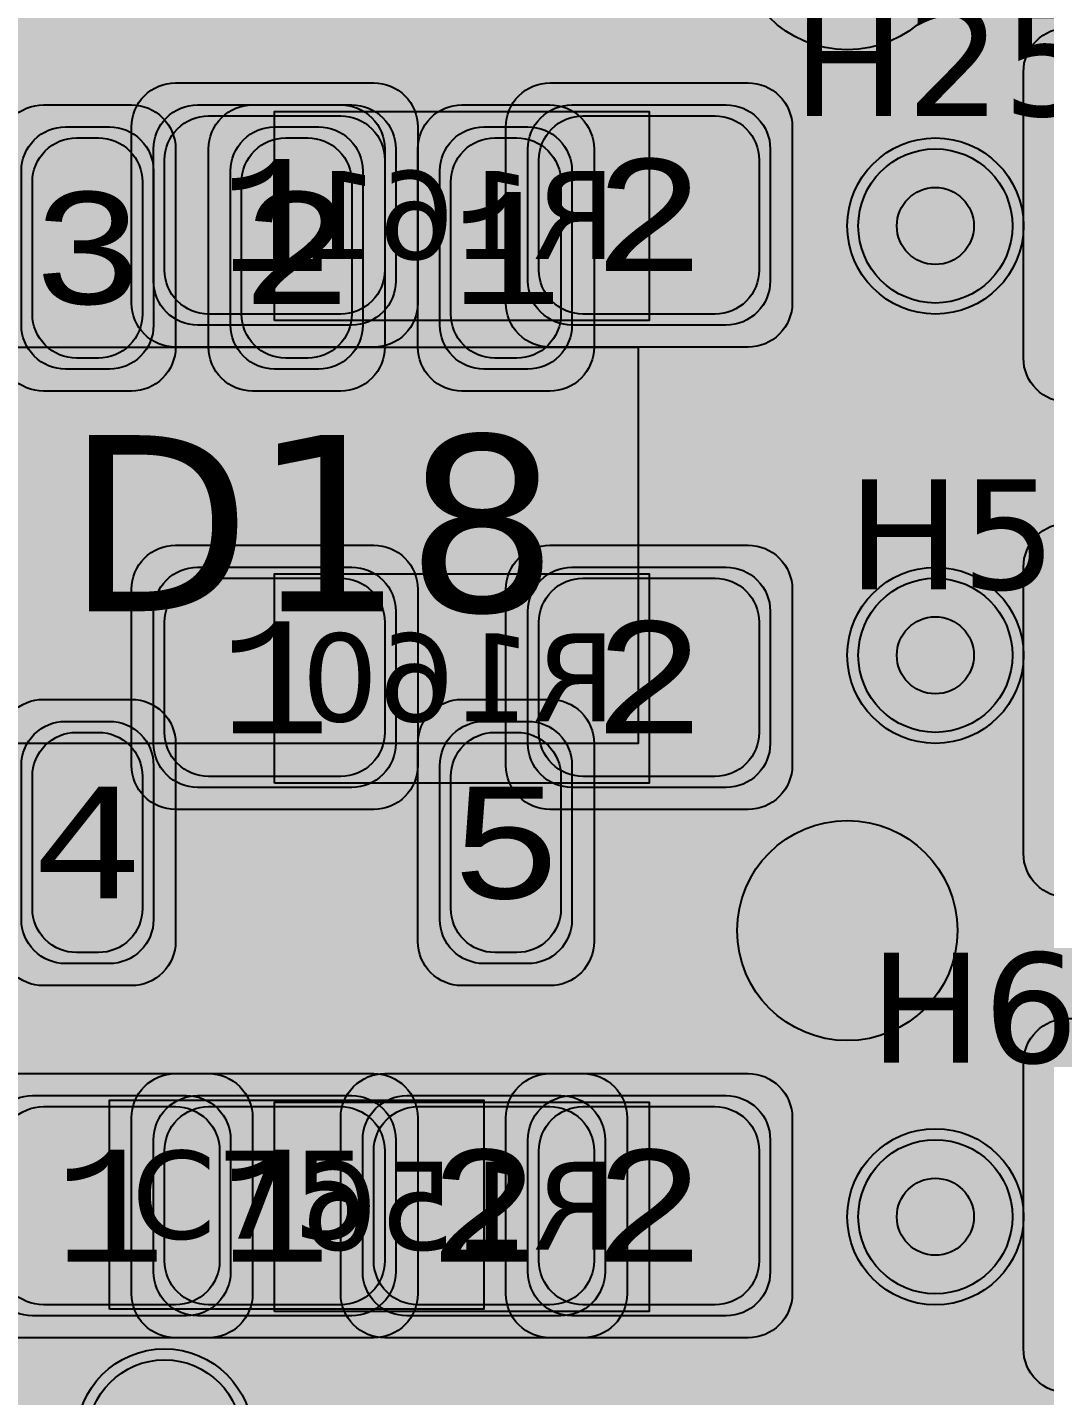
# Model space of a CAD drawing. Extents: x -28 to 199, y -61 to 255.
# Drawn here: x 161.28 to 165.9, y 161.89 to 168.1 of the extents above; entities that cross this region are included whole.
import ezdxf
from ezdxf.enums import TextEntityAlignment as Align

# ---------------------------------------------------------------- set-up
doc = ezdxf.new("R2010")
doc.units = 0
doc.header["$MEASUREMENT"] = 0
for name, color, linetype in [('ASSEMBLY_OUTLINES_BTM', 191, 'CONTINUOUS'), ('ASSEMBLY_OUTLINES_TOP', 102, 'CONTINUOUS'), ('ASSEMBLY_PART_NUMBERS_BTM', 191, 'CONTINUOUS'), ('ASSEMBLY_PART_NUMBERS_TOP', 102, 'CONTINUOUS'), ('ASSEMBLY_REF_DES_BTM', 191, 'CONTINUOUS'), ('ASSEMBLY_REF_DES_TOP', 102, 'CONTINUOUS'), ('DRILL_DRAWING', 21, 'CONTINUOUS'), ('GENERATED_SILKSCREEN_BTM', 255, 'CONTINUOUS'), ('GENERATED_SILKSCREEN_TOP', 140, 'CONTINUOUS'), ('MOUNTING_HOLES_LAYER_2', 42, 'CONTINUOUS'), ('MOUNTING_HOLES_LAYER_3', 42, 'CONTINUOUS'), ('MOUNTING_HOLES_LAYER_BOT21', 42, 'CONTINUOUS'), ('MOUNTING_HOLES_LAYER_TOP', 42, 'CONTINUOUS'), ('PART_PADS_SMD_BTM', 10, 'CONTINUOUS'), ('PART_PADS_SMD_TOP', 150, 'CONTINUOUS'), ('PIN_NUMBERS_BTM', 8, 'CONTINUOUS'), ('PIN_NUMBERS_TOP', 8, 'CONTINUOUS'), ('PLACEMENT_OUTLINES_BTM', 222, 'CONTINUOUS'), ('PLACEMENT_OUTLINES_TOP', 130, 'CONTINUOUS'), ('PLANE_SHAPES_LAYER_2', 230, 'CONTINUOUS'), ('PLANE_SHAPES_LAYER_3', 81, 'CONTINUOUS'), ('SILKSCREEN_OUTLINES_BTM', 211, 'CONTINUOUS'), ('SILKSCREEN_OUTLINES_TOP', 150, 'CONTINUOUS'), ('SOLDERMASK_PADS_BTM', 12, 'CONTINUOUS'), ('SOLDERMASK_PADS_TOP', 180, 'CONTINUOUS'), ('SOLDERPASTE_PADS_BTM', 12, 'CONTINUOUS'), ('SOLDERPASTE_PADS_TOP', 180, 'CONTINUOUS'), ('TRACES_LAYER_2', 230, 'CONTINUOUS'), ('TRACES_LAYER_BOTTOM', 10, 'CONTINUOUS'), ('TRACES_LAYER_TOP', 150, 'CONTINUOUS'), ('VIA_HOLES_LAYER_2', 30, 'CONTINUOUS'), ('VIA_HOLES_LAYER_3', 30, 'CONTINUOUS'), ('VIA_HOLES_LAYER_BOTTOM', 30, 'CONTINUOUS'), ('VIA_HOLES_LAYER_TOP', 30, 'CONTINUOUS'), ('VIA_PADS_LAYER_2', 230, 'CONTINUOUS'), ('VIA_PADS_LAYER_3', 81, 'CONTINUOUS'), ('VIA_PADS_LAYER_BOTTOM', 10, 'CONTINUOUS'), ('VIA_PADS_LAYER_TOP', 150, 'CONTINUOUS')]:
    doc.layers.add(name, color=color, linetype=linetype)
doc.styles.add('COURIER_NEW', font='COUR.TTF')
doc.styles.add('VERDANA', font='verdana.TTF')
doc.styles.add('VERIBEST_GERBER_0', font='txt')

msp = doc.modelspace()

# ---------------------------------------------------------------- hatches: boundary and pattern name
at = {"layer": 'MOUNTING_HOLES_LAYER_2'}
h = msp.add_hatch(color=256, dxfattribs=at)
edge = h.paths.add_edge_path()
edge.add_arc((165, 168.5), 0.5, 0, 360)
h = msp.add_hatch(color=256, dxfattribs=at)
edge = h.paths.add_edge_path()
edge.add_arc((165, 164), 0.5, 0, 360)
at = {"layer": 'MOUNTING_HOLES_LAYER_3'}
h = msp.add_hatch(color=256, dxfattribs=at)
edge = h.paths.add_edge_path()
edge.add_arc((165, 168.5), 0.5, 0, 360)
h = msp.add_hatch(color=256, dxfattribs=at)
edge = h.paths.add_edge_path()
edge.add_arc((165, 164), 0.5, 0, 360)
at = {"layer": 'MOUNTING_HOLES_LAYER_BOT21'}
h = msp.add_hatch(color=256, dxfattribs=at)
edge = h.paths.add_edge_path()
edge.add_arc((165, 168.5), 0.5, 0, 360)
h = msp.add_hatch(color=256, dxfattribs=at)
edge = h.paths.add_edge_path()
edge.add_arc((165, 164), 0.5, 0, 360)
at = {"layer": 'MOUNTING_HOLES_LAYER_TOP'}
h = msp.add_hatch(color=256, dxfattribs=at)
edge = h.paths.add_edge_path()
edge.add_arc((165, 168.5), 0.5, 0, 360)
h = msp.add_hatch(color=256, dxfattribs=at)
edge = h.paths.add_edge_path()
edge.add_arc((165, 164), 0.5, 0, 360)
at = {"layer": 'PLANE_SHAPES_LAYER_2'}
h = msp.add_hatch(color=256, dxfattribs=at)
h.paths.add_polyline_path([(169.5, 129.25), (149.5, 129.25), (142.25, 122), (142.25, 90.5), (147.5, 90.5), (147.5, 80), (154, 80), (154, 69.25), (131.75, 69.25), (131.75, 73.25), (121.25, 73.25), (121.25, 81), (110.5, 81), (110.5, 125.75), (106.5, 125.75), (106.5, 128.75), (93.5, 128.75), (93.5, 120.25), (91.75, 120.25), (91.75, 121.5), (80, 121.5), (80, 118.25), (73.25, 118.25), (73.25, 124.5), (67.5, 124.5), (67.5, 128), (57.75, 128), (57.75, 120.25), (55.25, 120.25), (55.25, 121.5), (47.5, 121.5), (47.5, 119), (35, 119), (35, 134.75), (32.75, 134.75), (32.75, 159.75), (29.25, 159.75), (29.25, 175.25), (22.5, 175.25), (22.5, 195.25), (17.25, 195.25), (17.25, 198), (22.5, 198), (22.5, 216.5), (40.25, 216.5), (40.25, 235.5), (54.5, 235.5), (54.5, 254), (87.25, 254), (87.25, 236.25), (86.25, 236.25), (86.25, 228.75), (81, 228.75), (81, 218.75), (95.25, 218.75), (95.25, 194.5), (87, 194.5), (87, 172), (131.1, 172), (131.1, 208.75), (115.5, 208.75), (115.5, 213.75), (106.75, 213.75), (106.75, 218.75), (110.25, 222.25), (110.25, 226.25), (142.5, 226.25), (142.5, 221.5), (160.5, 221.5), (160.5, 240.75), (169.5, 240.75)])
h.paths.add_polyline_path([(35.5, 149.5), (41.75, 149.5), (41.75, 152), (39.25, 152), (39.25, 154), (37.75, 154), (37.75, 152), (35.5, 152)], flags=16)
h.paths.add_polyline_path([(37.5, 125.75), (37.5, 128.75), (42.75, 128.75), (42.75, 125.75)], flags=16)
h.paths.add_polyline_path([(52, 127.75), (52, 130.75), (54.25, 130.75), (54.25, 127.75)], flags=16)
h.paths.add_polyline_path([(50.75, 219.5), (50.75, 226.5), (71.75, 226.5), (71.75, 219.5)], flags=16)
h.paths.add_polyline_path([(66.5, 150.75), (66.5, 177.5), (72.25, 177.5), (72.25, 150.75)], flags=16)
h.paths.add_polyline_path([(47.25, 185.25), (73, 185.25), (73, 188.25), (70.25, 188.25), (70.25, 191), (47.25, 191)], flags=16)
h.paths.add_polyline_path([(84.5, 208), (84.5, 212.75), (85, 212.75), (85, 208)], flags=16)
h.paths.add_polyline_path([(61.5, 137.25), (87.75, 137.25), (87.75, 140.5), (84.75, 140.5), (84.75, 143), (61.5, 143)], flags=16)
h.paths.add_polyline_path([(88.75, 127), (88.75, 130), (91, 130), (91, 127)], flags=16)
h.paths.add_polyline_path([(85.5, 130.25), (85.5, 132.5), (91, 132.5), (91, 130.25)], flags=16)
h.paths.add_polyline_path([(108.75, 142.25), (135.75, 142.25), (135.75, 145.75), (132.25, 145.75), (132.25, 149), (108.75, 149)], flags=16)
h.paths.add_polyline_path([(114.25, 126.75), (140.75, 126.75), (140.75, 129.75), (137.25, 129.75), (137.25, 133), (114.25, 133)], flags=16)
h.paths.add_polyline_path([(155.25, 180.25), (166.25, 180.25), (166.25, 186.25), (152.25, 186.25), (152.25, 183), (155.25, 183)], flags=16)
at = {"layer": 'PLANE_SHAPES_LAYER_3'}
h = msp.add_hatch(color=256, dxfattribs=at)
h.paths.add_polyline_path([(169.5, 129.25), (149.5, 129.25), (142.25, 122), (142.25, 90.5), (147.5, 90.5), (147.5, 80), (154, 80), (154, 69.25), (131.75, 69.25), (131.75, 73.25), (121.25, 73.25), (121.25, 81), (110.5, 81), (110.5, 125.75), (106.5, 125.75), (106.5, 128.75), (93.5, 128.75), (93.5, 120.25), (91.75, 120.25), (91.75, 121.5), (80, 121.5), (80, 118.25), (73.25, 118.25), (73.25, 124.5), (67.5, 124.5), (67.5, 127.75), (58.25, 127.75), (58.25, 130.25), (88.75, 130.25), (88.75, 127), (91, 127), (91, 132.5), (55, 132.5), (55, 131.25), (52, 131.25), (52, 127.75), (55, 127.75), (55, 127.25), (57.75, 127.25), (57.75, 120.25), (55.25, 120.25), (55.25, 121.5), (47.5, 121.5), (47.5, 119), (35, 119), (35, 134.75), (32.75, 134.75), (32.75, 159.75), (29.25, 159.75), (29.25, 175.25), (22.5, 175.25), (22.5, 195.25), (17.25, 195.25), (17.25, 198), (22.5, 198), (22.5, 216.5), (40.25, 216.5), (40.25, 235.5), (54.5, 235.5), (54.5, 254), (87.25, 254), (87.25, 236.25), (86.25, 236.25), (86.25, 228.75), (81, 228.75), (81, 218.75), (95.25, 218.75), (95.25, 194.5), (87, 194.5), (87, 172), (131.1, 172), (131.1, 208.75), (115.5, 208.75), (115.5, 213.75), (106.75, 213.75), (106.75, 218.75), (110.25, 222.25), (110.25, 226.25), (142.5, 226.25), (142.5, 221.5), (160.5, 221.5), (160.5, 240.75), (169.5, 240.75)])
h.paths.add_polyline_path([(35.5, 149.5), (41.75, 149.5), (41.75, 152), (39.25, 152), (39.25, 154), (37.75, 154), (37.75, 152), (35.5, 152)], flags=16)
h.paths.add_polyline_path([(37.5, 125.75), (37.5, 128.75), (42.75, 128.75), (42.75, 125.75)], flags=16)
h.paths.add_polyline_path([(50.75, 219.5), (50.75, 226.5), (71.75, 226.5), (71.75, 219.5)], flags=16)
h.paths.add_polyline_path([(66.5, 150.75), (66.5, 177.5), (72.25, 177.5), (72.25, 150.75)], flags=16)
h.paths.add_polyline_path([(47.25, 185.25), (73, 185.25), (73, 188.25), (70.25, 188.25), (70.25, 191), (47.25, 191)], flags=16)
h.paths.add_polyline_path([(84.5, 208), (84.5, 212.75), (85, 212.75), (85, 208)], flags=16)
h.paths.add_polyline_path([(61.5, 137.25), (87.75, 137.25), (87.75, 140.5), (84.75, 140.5), (84.75, 143), (61.5, 143)], flags=16)
h.paths.add_polyline_path([(108.75, 142.25), (135.75, 142.25), (135.75, 145.75), (132.25, 145.75), (132.25, 149), (108.75, 149)], flags=16)
h.paths.add_polyline_path([(114.25, 126.75), (140.75, 126.75), (140.75, 129.75), (137.25, 129.75), (137.25, 133), (114.25, 133)], flags=16)
h.paths.add_polyline_path([(155.25, 180.25), (166.25, 180.25), (166.25, 186.25), (152.25, 186.25), (152.25, 183), (155.25, 183)], flags=16)
at = {"layer": 'VIA_HOLES_LAYER_2'}
h = msp.add_hatch(color=256, dxfattribs=at)
edge = h.paths.add_edge_path()
edge.add_arc((165.4, 167.2), 0.175, 0, 360)
h = msp.add_hatch(color=256, dxfattribs=at)
edge = h.paths.add_edge_path()
edge.add_arc((165.4, 165.250002), 0.175, 0, 360)
h = msp.add_hatch(color=256, dxfattribs=at)
edge = h.paths.add_edge_path()
edge.add_arc((165.4, 162.7), 0.175, 0, 360)
at = {"layer": 'VIA_HOLES_LAYER_3'}
h = msp.add_hatch(color=256, dxfattribs=at)
edge = h.paths.add_edge_path()
edge.add_arc((165.4, 167.2), 0.175, 0, 360)
h = msp.add_hatch(color=256, dxfattribs=at)
edge = h.paths.add_edge_path()
edge.add_arc((165.4, 165.250002), 0.175, 0, 360)
h = msp.add_hatch(color=256, dxfattribs=at)
edge = h.paths.add_edge_path()
edge.add_arc((165.4, 162.7), 0.175, 0, 360)
at = {"layer": 'VIA_HOLES_LAYER_BOTTOM'}
h = msp.add_hatch(color=256, dxfattribs=at)
edge = h.paths.add_edge_path()
edge.add_arc((165.4, 167.2), 0.175, 0, 360)
h = msp.add_hatch(color=256, dxfattribs=at)
edge = h.paths.add_edge_path()
edge.add_arc((165.4, 165.250002), 0.175, 0, 360)
h = msp.add_hatch(color=256, dxfattribs=at)
edge = h.paths.add_edge_path()
edge.add_arc((165.4, 162.7), 0.175, 0, 360)
at = {"layer": 'VIA_HOLES_LAYER_TOP'}
h = msp.add_hatch(color=256, dxfattribs=at)
edge = h.paths.add_edge_path()
edge.add_arc((165.4, 167.2), 0.175, 0, 360)
h = msp.add_hatch(color=256, dxfattribs=at)
edge = h.paths.add_edge_path()
edge.add_arc((165.4, 165.250002), 0.175, 0, 360)
h = msp.add_hatch(color=256, dxfattribs=at)
edge = h.paths.add_edge_path()
edge.add_arc((165.4, 162.7), 0.175, 0, 360)

# ---------------------------------------------------------------- linework, layer by layer
at = {"layer": 'ASSEMBLY_OUTLINES_BTM'}
for points in [[(162.4, 166.77), (162.4, 167.72), (164.1, 167.72), (164.1, 166.77)], [(162.4, 164.670002), (162.4, 165.620002), (164.1, 165.620002), (164.1, 164.670002)], [(162.4, 162.27), (162.4, 163.22), (164.1, 163.22), (164.1, 162.27)]]:
    msp.add_lwpolyline(points, close=True, dxfattribs=at)
at = {"layer": 'ASSEMBLY_OUTLINES_TOP', "const_width": 0.1}
msp.add_lwpolyline([(160.95, 164.85), (160.95, 166.65), (164.05, 166.65), (164.05, 164.85)], close=True, dxfattribs=at)
at = {"layer": 'ASSEMBLY_OUTLINES_TOP'}
msp.add_lwpolyline([(161.65, 162.28), (161.65, 163.23), (163.35, 163.23), (163.35, 162.28)], close=True, dxfattribs=at)
at = {"layer": 'GENERATED_SILKSCREEN_BTM', "const_width": 0.15}
for points in [[(163.533844, 167.720005, 1.1642e-05), (163.533836, 167.719995), (162.966164, 167.719995, 1.1642e-05), (162.966156, 167.720005), (163.533844, 167.720005)], [(163.542098, 166.769995), (162.957902, 166.769995, 1.22306e-05), (162.957911, 166.770005), (163.542089, 166.770005, 1.22306e-05), (163.542098, 166.769995)], [(163.533844, 165.620007, 1.1642e-05), (163.533836, 165.619997), (162.966164, 165.619997, 1.1642e-05), (162.966156, 165.620007), (163.533844, 165.620007)], [(163.542098, 164.669997), (162.957902, 164.669997, 1.22306e-05), (162.957911, 164.670007), (163.542089, 164.670007, 1.22306e-05), (163.542098, 164.669997)], [(163.533844, 163.220005, 1.1642e-05), (163.533836, 163.219995), (162.966164, 163.219995, 1.1642e-05), (162.966156, 163.220005), (163.533844, 163.220005)], [(163.542098, 162.269995), (162.957902, 162.269995, 1.22306e-05), (162.957911, 162.270005), (163.542089, 162.270005, 1.22306e-05), (163.542098, 162.269995)]]:
    msp.add_lwpolyline(points, format="xyb", dxfattribs=at)
at = {"layer": 'GENERATED_SILKSCREEN_TOP', "const_width": 0.15}
for points in [[(160.7568, 168.9304), (160.7568, 168.1624), (160.7584, 168.156), (160.7624, 168.152), (160.7672, 168.1472), (160.7728, 168.1464), (161.1776, 168.1464), (161.1808, 168.1464), (161.1824, 168.1472), (161.184, 168.148), (161.188, 168.1496), (161.3232, 168.2592)], [(162.7744, 168.2336), (162.6944, 168.1512), (162.6912, 168.148), (162.6864, 168.1472), (162.6832, 168.1464), (162.3896, 168.1464), (162.3872, 168.1464), (162.3848, 168.1472), (162.3816, 168.148), (162.3784, 168.1512), (162.2984, 168.2336)], [(161.6224, 168.1776), (161.6192, 168.1744), (161.6168, 168.1688), (161.616, 168.1624), (161.6168, 168.1568), (161.6192, 168.1512), (161.6224, 168.1472), (161.6288, 168.1464), (161.9408, 168.1464), (161.9464, 168.1472), (161.9512, 168.1512), (161.9536, 168.1568), (161.9544, 168.1624), (161.9536, 168.1688), (161.9512, 168.1744), (161.9464, 168.1776)]]:
    msp.add_lwpolyline(points, dxfattribs=at)
for points in [[(165.500005, 167.613067, 5.9988e-06), (165.499995, 167.613069), (165.499995, 168, -1), (165.500005, 168), (165.500005, 167.613067)], [(165.500005, 166.5, -1), (165.499995, 166.5), (165.499995, 166.786931, 5.9988e-06), (165.500005, 166.786933), (165.500005, 166.5)], [(162.143828, 166.649995), (161.906172, 166.649995, 9.7912e-06), (161.906176, 166.650005), (162.143824, 166.650005, 9.7912e-06), (162.143828, 166.649995)], [(163.093828, 166.649995), (162.856172, 166.649995, 9.7912e-06), (162.856176, 166.650005), (163.093824, 166.650005, 9.7912e-06), (163.093828, 166.649995)], [(164.050005, 164.85, -0.4142135624), (164.05, 164.849995), (163.806176, 164.849995, 9.7912e-06), (163.806172, 164.850005), (164.049995, 164.850005), (164.049995, 166.649995), (163.806172, 166.649995, 9.7912e-06), (163.806176, 166.650005), (164.05, 166.650005, -0.4142135624), (164.050005, 166.65), (164.050005, 164.85)], [(165.500005, 165.663069, 5.9988e-06), (165.499995, 165.663071), (165.499995, 165.75, -1), (165.500005, 165.75), (165.500005, 165.663069)], [(163.093828, 164.850005, 9.7912e-06), (163.093824, 164.849995), (161.906176, 164.849995, 9.7912e-06), (161.906172, 164.850005), (163.093828, 164.850005)], [(165.500005, 164.283937, 8.5753e-06), (165.499995, 164.283954), (165.499995, 164.836933, 5.9988e-06), (165.500005, 164.836935), (165.500005, 164.283937)], [(165.500005, 163.113067, 5.9988e-06), (165.499995, 163.113069), (165.499995, 163.5, -1), (165.500005, 163.5), (165.500005, 163.113067)], [(162.792098, 163.230005, 1.22306e-05), (162.792089, 163.229995), (162.207911, 163.229995, 1.22306e-05), (162.207902, 163.230005), (162.792098, 163.230005)], [(162.783844, 162.279995), (162.216156, 162.279995, 1.1642e-05), (162.216164, 162.280005), (162.783836, 162.280005, 1.1642e-05), (162.783844, 162.279995)], [(165.500005, 162, -1), (165.499995, 162), (165.499995, 162.286931, 5.9988e-06), (165.500005, 162.286933), (165.500005, 162)]]:
    msp.add_lwpolyline(points, format="xyb", dxfattribs=at)
at = {"layer": 'MOUNTING_HOLES_LAYER_2'}
for centre in [(165, 168.5), (165, 164)]:
    msp.add_circle(centre, 0.5, dxfattribs=at)
at = {"layer": 'MOUNTING_HOLES_LAYER_3'}
for centre in [(165, 168.5), (165, 164)]:
    msp.add_circle(centre, 0.5, dxfattribs=at)
at = {"layer": 'MOUNTING_HOLES_LAYER_BOT21'}
for centre in [(165, 168.5), (165, 164)]:
    msp.add_circle(centre, 0.5, dxfattribs=at)
at = {"layer": 'MOUNTING_HOLES_LAYER_TOP'}
for centre in [(165, 168.5), (165, 164)]:
    msp.add_circle(centre, 0.5, dxfattribs=at)
at = {"layer": 'PART_PADS_SMD_BTM'}
for points in [[(161.85, 167.55, -0.4142135624), (162.05, 167.75), (162.75, 167.75, -0.4142135624), (162.95, 167.55), (162.95, 166.95, -0.4142135624), (162.75, 166.75), (162.05, 166.75, -0.4142135624), (161.85, 166.95)], [(163.55, 167.55, -0.4142135624), (163.75, 167.75), (164.45, 167.75, -0.4142135624), (164.65, 167.55), (164.65, 166.95, -0.4142135624), (164.45, 166.75), (163.75, 166.75, -0.4142135624), (163.55, 166.95)], [(161.85, 165.450002, -0.4142135624), (162.05, 165.650002), (162.75, 165.650002, -0.4142135624), (162.95, 165.450002), (162.95, 164.850002, -0.4142135624), (162.75, 164.650002), (162.05, 164.650002, -0.4142135624), (161.85, 164.850002)], [(163.55, 165.450002, -0.4142135624), (163.75, 165.650002), (164.45, 165.650002, -0.4142135624), (164.65, 165.450002), (164.65, 164.850002, -0.4142135624), (164.45, 164.650002), (163.75, 164.650002, -0.4142135624), (163.55, 164.850002)], [(161.85, 163.05, -0.4142135624), (162.05, 163.25), (162.75, 163.25, -0.4142135624), (162.95, 163.05), (162.95, 162.45, -0.4142135624), (162.75, 162.25), (162.05, 162.25, -0.4142135624), (161.85, 162.45)], [(163.55, 163.05, -0.4142135624), (163.75, 163.25), (164.45, 163.25, -0.4142135624), (164.65, 163.05), (164.65, 162.45, -0.4142135624), (164.45, 162.25), (163.75, 162.25, -0.4142135624), (163.55, 162.45)]]:
    msp.add_lwpolyline(points, format="xyb", close=True, dxfattribs=at)
at = {"layer": 'PART_PADS_SMD_TOP'}
for points in [[(161.65, 167.65, -0.4142135624), (161.85, 167.45), (161.85, 166.75, -0.4142135624), (161.65, 166.55), (161.45, 166.55, -0.4142135624), (161.25, 166.75), (161.25, 167.45, -0.4142135624), (161.45, 167.65)], [(162.6, 167.65, -0.4142135624), (162.8, 167.45), (162.8, 166.75, -0.4142135624), (162.6, 166.55), (162.4, 166.55, -0.4142135624), (162.2, 166.75), (162.2, 167.45, -0.4142135624), (162.4, 167.65)], [(163.55, 167.65, -0.4142135624), (163.75, 167.45), (163.75, 166.75, -0.4142135624), (163.55, 166.55), (163.35, 166.55, -0.4142135624), (163.15, 166.75), (163.15, 167.45, -0.4142135624), (163.35, 167.65)], [(161.65, 164.95, -0.4142135624), (161.85, 164.75), (161.85, 164.05, -0.4142135624), (161.65, 163.85), (161.45, 163.85, -0.4142135624), (161.25, 164.05), (161.25, 164.75, -0.4142135624), (161.45, 164.95)], [(163.55, 164.95, -0.4142135624), (163.75, 164.75), (163.75, 164.05, -0.4142135624), (163.55, 163.85), (163.35, 163.85, -0.4142135624), (163.15, 164.05), (163.15, 164.75, -0.4142135624), (163.35, 164.95)], [(161.1, 163.05, -0.4142135624), (161.3, 163.25), (162, 163.25, -0.4142135624), (162.2, 163.05), (162.2, 162.45, -0.4142135624), (162, 162.25), (161.3, 162.25, -0.4142135624), (161.1, 162.45)], [(162.8, 163.05, -0.4142135624), (163, 163.25), (163.7, 163.25, -0.4142135624), (163.9, 163.05), (163.9, 162.45, -0.4142135624), (163.7, 162.25), (163, 162.25, -0.4142135624), (162.8, 162.45)]]:
    msp.add_lwpolyline(points, format="xyb", close=True, dxfattribs=at)
at = {"layer": 'PLACEMENT_OUTLINES_BTM'}
for points in [[(162.4, 166.77), (162.4, 167.72), (164.1, 167.72), (164.1, 166.77)], [(162.4, 164.670002), (162.4, 165.620002), (164.1, 165.620002), (164.1, 164.670002)], [(162.4, 162.27), (162.4, 163.22), (164.1, 163.22), (164.1, 162.27)]]:
    msp.add_lwpolyline(points, close=True, dxfattribs=at)
at = {"layer": 'PLACEMENT_OUTLINES_TOP'}
for points in [[(160.95, 164.85), (160.95, 166.65), (164.05, 166.65), (164.05, 164.85)], [(161.65, 162.28), (161.65, 163.23), (163.35, 163.23), (163.35, 162.28)]]:
    msp.add_lwpolyline(points, close=True, dxfattribs=at)
at = {"layer": 'SILKSCREEN_OUTLINES_BTM'}
for points in [[(162.4, 166.77), (162.4, 167.72), (164.1, 167.72), (164.1, 166.77)], [(162.4, 164.670002), (162.4, 165.620002), (164.1, 165.620002), (164.1, 164.670002)], [(162.4, 162.27), (162.4, 163.22), (164.1, 163.22), (164.1, 162.27)]]:
    msp.add_lwpolyline(points, close=True, dxfattribs=at)
at = {"layer": 'SILKSCREEN_OUTLINES_TOP', "const_width": 0.15}
for points in [[(165.5, 166.5), (165.5, 168)], [(165.5, 164.25), (165.5, 165.75)], [(165.5, 162), (165.5, 163.5)]]:
    msp.add_lwpolyline(points, dxfattribs=at)
at = {"layer": 'SILKSCREEN_OUTLINES_TOP'}
for points in [[(160.95, 164.85), (160.95, 166.65), (164.05, 166.65), (164.05, 164.85)], [(161.65, 162.28), (161.65, 163.23), (163.35, 163.23), (163.35, 162.28)]]:
    msp.add_lwpolyline(points, close=True, dxfattribs=at)
at = {"layer": 'SOLDERMASK_PADS_BTM'}
for points in [[(161.75, 167.65, -0.4142135624), (161.95, 167.85), (162.85, 167.85, -0.4142135624), (163.05, 167.65), (163.05, 166.85, -0.4142135624), (162.85, 166.65), (161.95, 166.65, -0.4142135624), (161.75, 166.85)], [(163.45, 167.65, -0.4142135624), (163.65, 167.85), (164.55, 167.85, -0.4142135624), (164.75, 167.65), (164.75, 166.85, -0.4142135624), (164.55, 166.65), (163.65, 166.65, -0.4142135624), (163.45, 166.85)], [(161.75, 165.550002, -0.4142135624), (161.95, 165.750002), (162.85, 165.750002, -0.4142135624), (163.05, 165.550002), (163.05, 164.750002, -0.4142135624), (162.85, 164.550002), (161.95, 164.550002, -0.4142135624), (161.75, 164.750002)], [(163.45, 165.550002, -0.4142135624), (163.65, 165.750002), (164.55, 165.750002, -0.4142135624), (164.75, 165.550002), (164.75, 164.750002, -0.4142135624), (164.55, 164.550002), (163.65, 164.550002, -0.4142135624), (163.45, 164.750002)], [(161.75, 163.15, -0.4142135624), (161.95, 163.35), (162.85, 163.35, -0.4142135624), (163.05, 163.15), (163.05, 162.35, -0.4142135624), (162.85, 162.15), (161.95, 162.15, -0.4142135624), (161.75, 162.35)], [(163.45, 163.15, -0.4142135624), (163.65, 163.35), (164.55, 163.35, -0.4142135624), (164.75, 163.15), (164.75, 162.35, -0.4142135624), (164.55, 162.15), (163.65, 162.15, -0.4142135624), (163.45, 162.35)]]:
    msp.add_lwpolyline(points, format="xyb", close=True, dxfattribs=at)
at = {"layer": 'SOLDERMASK_PADS_TOP'}
for points in [[(167.1, 168.1, -0.4142135624), (167.3, 167.9), (167.3, 166.6, -0.4142135624), (167.1, 166.4), (166, 166.4, -0.4142135624), (165.8, 166.6), (165.8, 167.9, -0.4142135624), (166, 168.1)], [(161.75, 167.75, -0.4142135624), (161.95, 167.55), (161.95, 166.65, -0.4142135624), (161.75, 166.45), (161.35, 166.45, -0.4142135624), (161.15, 166.65), (161.15, 167.55, -0.4142135624), (161.35, 167.75)], [(162.7, 167.75, -0.4142135624), (162.9, 167.55), (162.9, 166.65, -0.4142135624), (162.7, 166.45), (162.3, 166.45, -0.4142135624), (162.1, 166.65), (162.1, 167.55, -0.4142135624), (162.3, 167.75)], [(163.65, 167.75, -0.4142135624), (163.85, 167.55), (163.85, 166.65, -0.4142135624), (163.65, 166.45), (163.25, 166.45, -0.4142135624), (163.05, 166.65), (163.05, 167.55, -0.4142135624), (163.25, 167.75)], [(167.1, 165.85, -0.4142135624), (167.3, 165.65), (167.3, 164.35, -0.4142135624), (167.1, 164.15), (166, 164.15, -0.4142135624), (165.8, 164.35), (165.8, 165.65, -0.4142135624), (166, 165.85)], [(161.75, 165.05, -0.4142135624), (161.95, 164.85), (161.95, 163.95, -0.4142135624), (161.75, 163.75), (161.35, 163.75, -0.4142135624), (161.15, 163.95), (161.15, 164.85, -0.4142135624), (161.35, 165.05)], [(163.65, 165.05, -0.4142135624), (163.85, 164.85), (163.85, 163.95, -0.4142135624), (163.65, 163.75), (163.25, 163.75, -0.4142135624), (163.05, 163.95), (163.05, 164.85, -0.4142135624), (163.25, 165.05)], [(167.1, 163.6, -0.4142135624), (167.3, 163.4), (167.3, 162.1, -0.4142135624), (167.1, 161.9), (166, 161.9, -0.4142135624), (165.8, 162.1), (165.8, 163.4, -0.4142135624), (166, 163.6)], [(161, 163.15, -0.4142135624), (161.2, 163.35), (162.1, 163.35, -0.4142135624), (162.3, 163.15), (162.3, 162.35, -0.4142135624), (162.1, 162.15), (161.2, 162.15, -0.4142135624), (161, 162.35)], [(162.7, 163.15, -0.4142135624), (162.9, 163.35), (163.8, 163.35, -0.4142135624), (164, 163.15), (164, 162.35, -0.4142135624), (163.8, 162.15), (162.9, 162.15, -0.4142135624), (162.7, 162.35)]]:
    msp.add_lwpolyline(points, format="xyb", close=True, dxfattribs=at)
at = {"layer": 'SOLDERPASTE_PADS_BTM'}
for points in [[(161.9, 167.5, -0.4142135624), (162.1, 167.7), (162.7, 167.7, -0.4142135624), (162.9, 167.5), (162.9, 167, -0.4142135624), (162.7, 166.8), (162.1, 166.8, -0.4142135624), (161.9, 167)], [(163.6, 167.5, -0.4142135624), (163.8, 167.7), (164.4, 167.7, -0.4142135624), (164.6, 167.5), (164.6, 167, -0.4142135624), (164.4, 166.8), (163.8, 166.8, -0.4142135624), (163.6, 167)], [(161.9, 165.400002, -0.4142135624), (162.1, 165.600002), (162.7, 165.600002, -0.4142135624), (162.9, 165.400002), (162.9, 164.900002, -0.4142135624), (162.7, 164.700002), (162.1, 164.700002, -0.4142135624), (161.9, 164.900002)], [(163.6, 165.400002, -0.4142135624), (163.8, 165.600002), (164.4, 165.600002, -0.4142135624), (164.6, 165.400002), (164.6, 164.900002, -0.4142135624), (164.4, 164.700002), (163.8, 164.700002, -0.4142135624), (163.6, 164.900002)], [(161.9, 163, -0.4142135624), (162.1, 163.2), (162.7, 163.2, -0.4142135624), (162.9, 163), (162.9, 162.5, -0.4142135624), (162.7, 162.3), (162.1, 162.3, -0.4142135624), (161.9, 162.5)], [(163.6, 163, -0.4142135624), (163.8, 163.2), (164.4, 163.2, -0.4142135624), (164.6, 163), (164.6, 162.5, -0.4142135624), (164.4, 162.3), (163.8, 162.3, -0.4142135624), (163.6, 162.5)]]:
    msp.add_lwpolyline(points, format="xyb", close=True, dxfattribs=at)
at = {"layer": 'SOLDERPASTE_PADS_TOP'}
for points in [[(161.6, 167.6, -0.4142135624), (161.8, 167.4), (161.8, 166.8, -0.4142135624), (161.6, 166.6), (161.5, 166.6, -0.4142135624), (161.3, 166.8), (161.3, 167.4, -0.4142135624), (161.5, 167.6)], [(162.55, 167.6, -0.4142135624), (162.75, 167.4), (162.75, 166.8, -0.4142135624), (162.55, 166.6), (162.45, 166.6, -0.4142135624), (162.25, 166.8), (162.25, 167.4, -0.4142135624), (162.45, 167.6)], [(163.5, 167.6, -0.4142135624), (163.7, 167.4), (163.7, 166.8, -0.4142135624), (163.5, 166.6), (163.4, 166.6, -0.4142135624), (163.2, 166.8), (163.2, 167.4, -0.4142135624), (163.4, 167.6)], [(161.6, 164.9, -0.4142135624), (161.8, 164.7), (161.8, 164.1, -0.4142135624), (161.6, 163.9), (161.5, 163.9, -0.4142135624), (161.3, 164.1), (161.3, 164.7, -0.4142135624), (161.5, 164.9)], [(163.5, 164.9, -0.4142135624), (163.7, 164.7), (163.7, 164.1, -0.4142135624), (163.5, 163.9), (163.4, 163.9, -0.4142135624), (163.2, 164.1), (163.2, 164.7, -0.4142135624), (163.4, 164.9)], [(161.15, 163, -0.4142135624), (161.35, 163.2), (161.95, 163.2, -0.4142135624), (162.15, 163), (162.15, 162.5, -0.4142135624), (161.95, 162.3), (161.35, 162.3, -0.4142135624), (161.15, 162.5)], [(162.85, 163, -0.4142135624), (163.05, 163.2), (163.65, 163.2, -0.4142135624), (163.85, 163), (163.85, 162.5, -0.4142135624), (163.65, 162.3), (163.05, 162.3, -0.4142135624), (162.85, 162.5)]]:
    msp.add_lwpolyline(points, format="xyb", close=True, dxfattribs=at)
at = {"layer": 'TRACES_LAYER_2', "const_width": 0.5}
msp.add_lwpolyline([(160.1, 173), (161.794098, 171.305902), (161.794098, 164.486034), (160.644051, 163.335987), (160.644051, 157.81392), (160.334131, 157.504), (160.334129, 157.504), (159.746, 156.915871), (159.746, 156.661995), (156.984005, 153.9), (155.2, 153.9)], dxfattribs=at)
at = {"layer": 'TRACES_LAYER_BOTTOM'}
for points, const_width in [([(162.4, 167.25), (162.35, 167.25), (161.712709, 167.887291), (159.489291, 167.887291), (159.377, 167.775), (158.3, 167.775)], 0.254), ([(165.4, 167.2), (165.35, 167.25), (164.1, 167.25)], 0.5), ([(162.4, 165.150002), (161.422998, 165.150002), (159.448, 167.125), (158.3, 167.125)], 0.254), ([(158.3, 166.475), (159.377, 166.475), (162.4, 163.452), (162.4, 162.75)], 0.254), ([(158.3, 165.825), (159.389328, 165.825), (161.273, 163.941328), (161.273, 160.8), (161.573, 160.5), (162.4, 160.5)], 0.254), ([(165.4, 165.250002), (165.3, 165.150002), (164.1, 165.150002)], 0.5), ([(165.4, 162.7), (165.35, 162.75), (164.1, 162.75)], 0.5)]:
    msp.add_lwpolyline(points, dxfattribs=dict(at, const_width=const_width))
at = {"layer": 'TRACES_LAYER_TOP'}
for points, const_width in [([(145.825, 175.75), (146.552, 175.75), (146.552, 175.734839), (148.961783, 173.325056), (158.690812, 173.325056), (163.45, 168.565868), (163.45, 167.1)], 0.35), ([(158.188552, 169.823515), (160.026485, 169.823515), (162.5, 167.35)], 0.35), ([(166.55, 167.25), (165.45, 167.25), (165.4, 167.2)], 0.5), ([(162.5, 167.35), (162.5, 167.1)], 0.254), ([(159.25, 164.925), (160.058674, 164.925), (160.972424, 165.83875), (162.988054, 165.83875), (163.45, 166.300696), (163.45, 167.1)], 0.35), ([(161.55, 167.1), (160.5, 167.1)], 0.35), ([(165.4, 165.250002), (165.4, 165.1), (165.5, 165), (166.55, 165)], 0.5), ([(161.55, 164.4), (161.15965, 164.4), (160.609025, 163.849375), (160.609025, 157.982382), (158.947643, 156.321), (149.706, 156.321), (149.327, 156.7), (148.7, 156.7)], 0.35), ([(163.35, 162.75), (163.35, 163.527), (163.396, 163.573), (163.45, 163.573), (163.45, 164.4)], 0.35), ([(167.9, 152.1), (165.083633, 152.1), (163.35, 153.833633), (163.35, 162.75)], 0.5), ([(166.55, 162.75), (165.45, 162.75), (165.4, 162.7)], 0.5), ([(161.9, 161.7), (161.65, 161.95), (161.65, 162.75)], 0.254)]:
    msp.add_lwpolyline(points, dxfattribs=dict(at, const_width=const_width))
at = {"layer": 'VIA_HOLES_LAYER_2'}
for centre in [(165.4, 167.2), (165.4, 165.250002), (165.4, 162.7)]:
    msp.add_circle(centre, 0.175, dxfattribs=at)
at = {"layer": 'VIA_HOLES_LAYER_3'}
for centre in [(165.4, 167.2), (165.4, 165.250002), (165.4, 162.7)]:
    msp.add_circle(centre, 0.175, dxfattribs=at)
at = {"layer": 'VIA_HOLES_LAYER_BOTTOM'}
for centre in [(165.4, 167.2), (165.4, 165.250002), (165.4, 162.7)]:
    msp.add_circle(centre, 0.175, dxfattribs=at)
at = {"layer": 'VIA_HOLES_LAYER_TOP'}
for centre in [(165.4, 167.2), (165.4, 165.250002), (165.4, 162.7)]:
    msp.add_circle(centre, 0.175, dxfattribs=at)
at = {"layer": 'VIA_PADS_LAYER_2'}
for centre in [(165.4, 167.2), (165.4, 165.250002), (165.4, 162.7), (161.9, 161.7)]:
    msp.add_circle(centre, 0.4, dxfattribs=at)
at = {"layer": 'VIA_PADS_LAYER_3'}
for centre in [(165.4, 167.2), (165.4, 165.250002), (165.4, 162.7), (161.9, 161.7)]:
    msp.add_circle(centre, 0.4, dxfattribs=at)
at = {"layer": 'VIA_PADS_LAYER_BOTTOM'}
for centre in [(165.4, 167.2), (165.4, 165.250002), (165.4, 162.7), (161.9, 161.7)]:
    msp.add_circle(centre, 0.35, dxfattribs=at)
at = {"layer": 'VIA_PADS_LAYER_TOP'}
for centre in [(165.4, 167.2), (165.4, 165.250002), (165.4, 162.7), (161.9, 161.7)]:
    msp.add_circle(centre, 0.35, dxfattribs=at)

# ---------------------------------------------------------------- texts
at = {"layer": 'ASSEMBLY_PART_NUMBERS_BTM', "style": 'VERIBEST_GERBER_0', "text_generation_flag": 2}
for p in [(160.29, 175.25), (163.29, 175.25)]:
    msp.add_text('ERJ-3EKF6200V', height=2.032, rotation=90, dxfattribs=at).set_placement(p, align=Align.TOP_LEFT)
for p in [(163.25, 169.79), (163.25, 167.690002), (163.25, 165.29), (163.25, 163.04)]:
    msp.add_text('ERJ-3EKF6200V', height=2.032, dxfattribs=at).set_placement(p, align=Align.TOP_LEFT)
at = {"layer": 'ASSEMBLY_PART_NUMBERS_TOP', "style": 'VERIBEST_GERBER_0'}
for s, p in [('ERJ-3GEY0R00V', (149.25, 170.04)), ('SPC02SVJN-RC-3POS', (136, 169.21)), ('SN74LVC1G08DBVR', (162.5, 168.29)), ('PMEG4005EGWX', (144.25, 168.21)), ('PMEG4005EGWX', (148.75, 166.71)), ('ERJ-3GEY0R00V', (155.5, 166.21)), ('PMEG4005EGWX', (144, 164.71)), ('ERJ-3EKF4701V', (155.5, 164.71)), ('ERJ-3GEY0R00V', (151.25, 164.54)), ('ERJ-3GEY0R00V', (156.25, 163.21)), ('ERJ-3EKF4701V', (151.25, 162.79)), ('PMEG4005EGWX', (144, 162.46))]:
    msp.add_text(s, height=2.032, dxfattribs=at).set_placement(p, align=Align.TOP_LEFT)
at = {"layer": 'ASSEMBLY_REF_DES_BTM', "style": 'VERDANA', "text_generation_flag": 2}
for s, p in [('R161', (163.95, 167.45)), ('R160', (163.95, 165.350002)), ('R156', (163.95, 162.95))]:
    msp.add_text(s, height=0.4, dxfattribs=at).set_placement(p, align=Align.TOP_LEFT)
at = {"layer": 'ASSEMBLY_REF_DES_TOP', "style": 'VERDANA'}
for s, height, p in [('H25', 0.5, (164.75, 168.2)), ('D18', 0.8, (161.45, 166.25)), ('H5', 0.5, (165, 166.05)), ('H6', 0.5, (165.1, 163.9)), ('C75', 0.4, (161.75, 163))]:
    msp.add_text(s, height=height, dxfattribs=at).set_placement(p, align=Align.TOP_LEFT)
at = {"layer": 'DRILL_DRAWING', "style": 'VERIBEST_GERBER_0'}
for s, p in [('T', (165, 168.5)), ('A', (165.4, 167.2)), ('A', (160.5, 167.1)), ('A', (165.4, 165.250002)), ('T', (165, 164)), ('A', (165.4, 162.7)), ('A', (161.9, 161.7))]:
    msp.add_text(s, height=2, dxfattribs=at).set_placement(p, align=Align.MIDDLE_CENTER)
at = {"layer": 'PIN_NUMBERS_BTM', "style": 'COURIER_NEW'}
for s, p in [('1', (162.4, 167.25)), ('2', (164.1, 167.25)), ('3', (161.55, 167.1)), ('2', (162.5, 167.1)), ('1', (163.45, 167.1)), ('1', (162.4, 165.150002)), ('2', (164.1, 165.150002)), ('4', (161.55, 164.4)), ('5', (163.45, 164.4)), ('2', (163.35, 162.75)), ('2', (164.1, 162.75)), ('1', (161.65, 162.75)), ('1', (162.4, 162.75))]:
    msp.add_text(s, height=0.508, dxfattribs=at).set_placement(p, align=Align.MIDDLE_CENTER)
at = {"layer": 'PIN_NUMBERS_TOP', "style": 'COURIER_NEW'}
for s, p in [('1', (162.4, 167.25)), ('2', (164.1, 167.25)), ('3', (161.55, 167.1)), ('2', (162.5, 167.1)), ('1', (163.45, 167.1)), ('1', (162.4, 165.150002)), ('2', (164.1, 165.150002)), ('4', (161.55, 164.4)), ('5', (163.45, 164.4)), ('2', (163.35, 162.75)), ('2', (164.1, 162.75)), ('1', (161.65, 162.75)), ('1', (162.4, 162.75))]:
    msp.add_text(s, height=0.508, dxfattribs=at).set_placement(p, align=Align.MIDDLE_CENTER)

doc.saveas('drawing.dxf')
